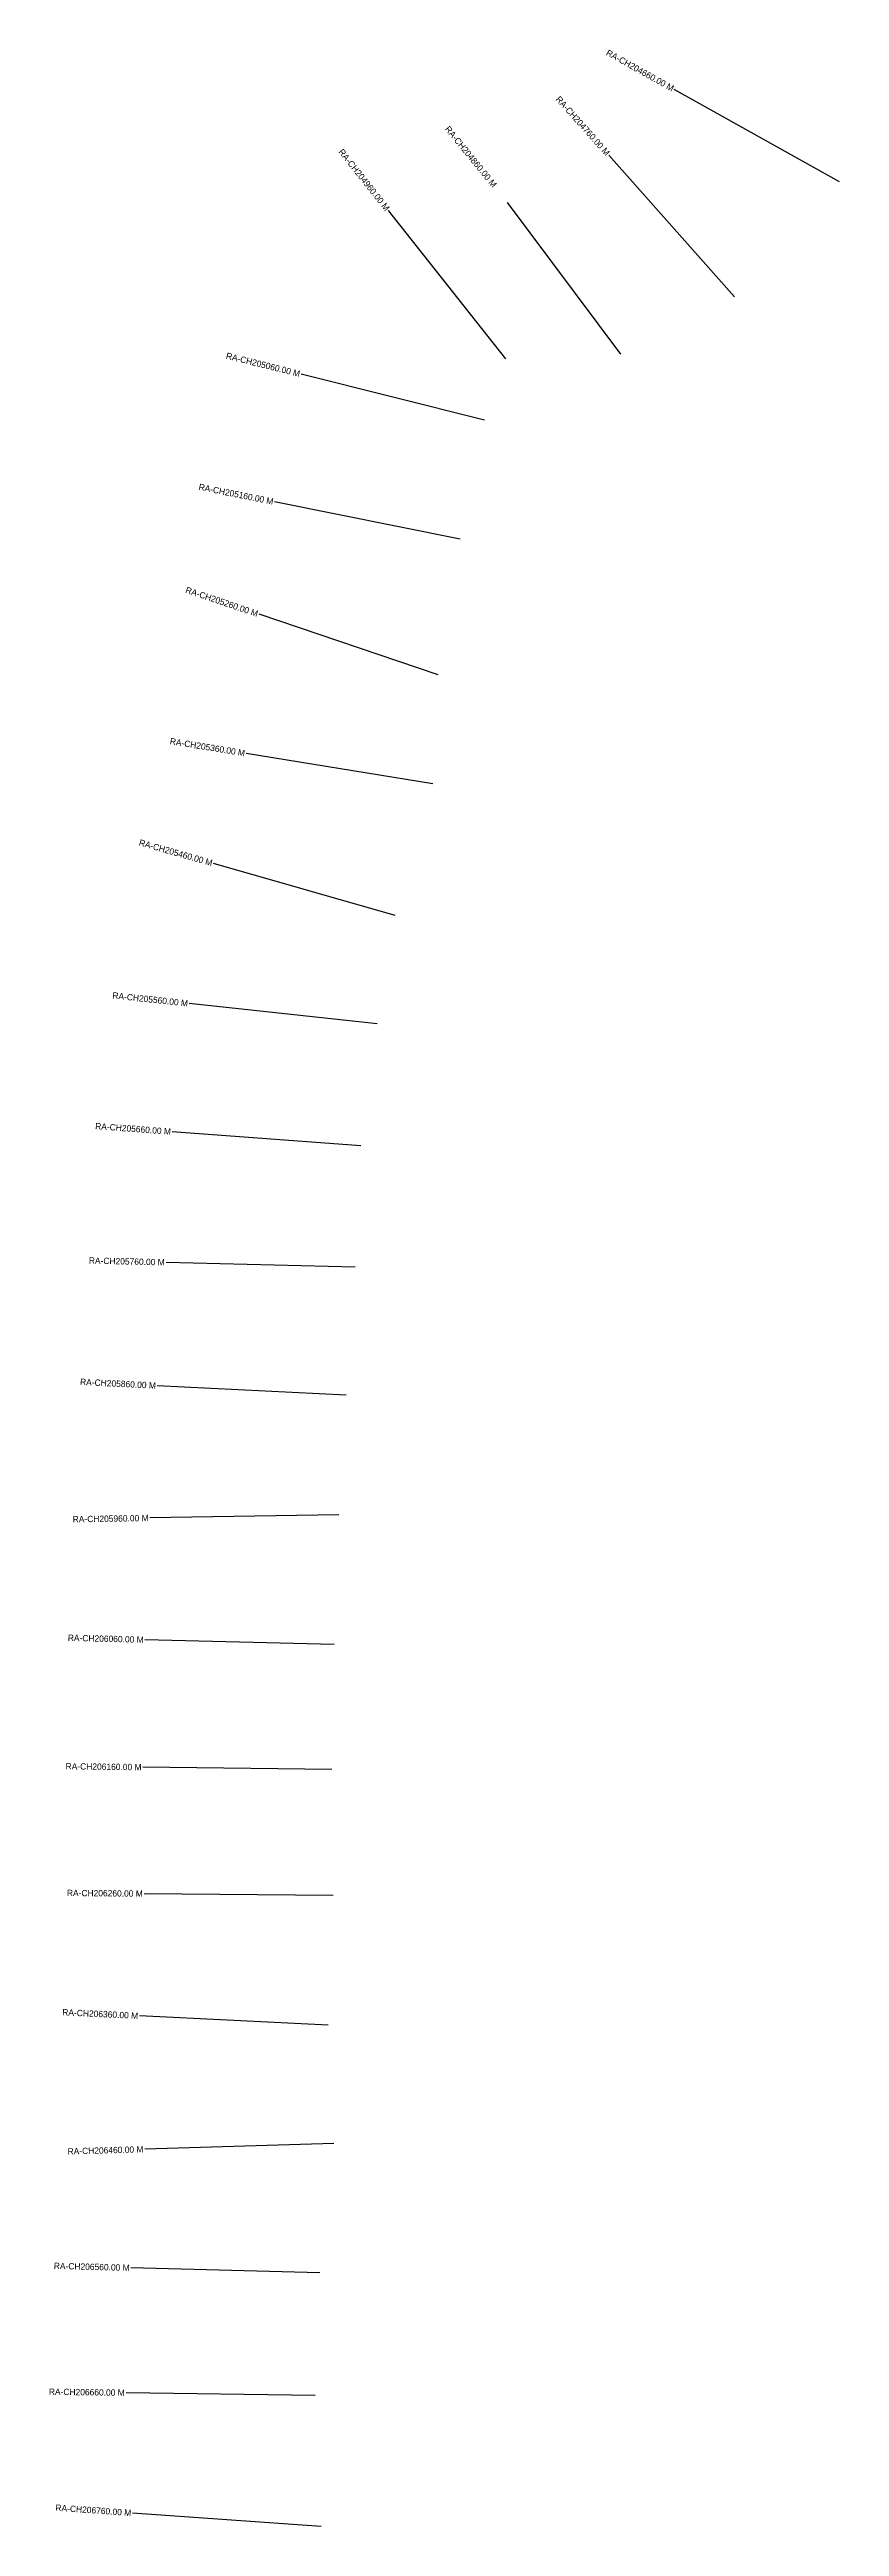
# Model space of a CAD drawing. Header units: metres. Extents: x 274696 to 283265, y 2077896 to 2079859.
# Drawn here: x 274696 to 275322, y 2077896 to 2079859 of the extents above; entities outside this region: 2.
import ezdxf
from ezdxf.enums import TextEntityAlignment as Align

# ---------------------------------------------------------------- set-up
doc = ezdxf.new("R2010")
doc.units = ezdxf.units.M
for name, color, linetype in [('CS', 134, 'Continuous'), ('CSMark', 210, 'Continuous'), ('VILLAGE BOUNDRY', 10, 'Continuous'), ('VILLAGE NAME', 250, 'Continuous')]:
    doc.layers.add(name, color=color, linetype=linetype)

msp = doc.modelspace()

# ---------------------------------------------------------------- linework, layer by layer
at = {"layer": 'CS'}
for p, q in [((275322.5, 2079754.5), (275191.4, 2079827.5)), ((275239.2, 2079663.3), (275139.5, 2079775.4)), ((275149, 2079617.8), (275059.2, 2079738)), ((275057.8, 2079614), (274964.7, 2079731.6)), ((275040.9, 2079565.4), (274895.4, 2079601.8)), ((275021.5, 2079471.2), (274874.4, 2079500.7)), ((275004.2, 2079363.6), (274862.1, 2079411.6)), ((275000, 2079277.2), (274851.9, 2079301.3)), ((274970.1, 2079172.9), (274825.9, 2079214.1)), ((274955.8, 2079087), (274806.7, 2079103.1)), ((274942.7, 2078990.4), (274793.2, 2079001.5)), ((274938.3, 2078894.3), (274788.3, 2078898)), ((274931.1, 2078792.6), (274781.3, 2078800.2)), ((274925.5, 2078698), (274775.5, 2078695.4)), ((274921.6, 2078595), (274771.6, 2078598.9)), ((274919.9, 2078496.1), (274769.9, 2078497.8)), ((274920.9, 2078396.3), (274770.9, 2078397.6)), ((274917, 2078293.4), (274767.2, 2078300.7)), ((274921.3, 2078199.5), (274771.4, 2078195.1)), ((274910.4, 2078097.1), (274760.5, 2078101.1)), ((274906.6, 2078000), (274756.6, 2078002.1)), ((274911.3, 2077896.1), (274761.7, 2077906.7))]:
    msp.add_line(p, q, dxfattribs=at)
at = {"layer": 'VILLAGE BOUNDRY'}
msp.add_lwpolyline([(283264.7, 2079075.8), (283020.4, 2079207.6), (282956.2, 2079247), (282943.2, 2079247.1), (282930.2, 2079234.3), (282904.5, 2079247.5), (282891.7, 2079260.6), (282891.8, 2079273.5), (282879.3, 2079312.4), (282853.7, 2079338.5), (282853.8, 2079351.4), (282841, 2079364.5), (282790.4, 2079468.4), (282790.5, 2079481.3), (282752.4, 2079546.4), (282752.6, 2079572.2), (282739.8, 2079585.3), (282727.2, 2079611.3), (282727.3, 2079624.2), (282714.5, 2079637.3), (282702.1, 2079689.1), (282689.3, 2079702.2), (282689.4, 2079715.1), (282651.4, 2079793), (282638.6, 2079806.1), (282625.9, 2079832.1), (282612.9, 2079819.3), (282586.8, 2079793.7), (282521.7, 2079755.6), (282482.8, 2079743), (282482.7, 2079730.1), (282443.8, 2079717.6), (282287.9, 2079641.6), (282261.9, 2079628.9), (282170.5, 2079539.3), (282157.6, 2079539.5), (282053.1, 2079437.1), (282040, 2079424.3), (282039.8, 2079398.4), (282026.7, 2079385.7), (281986.9, 2079282.6), (281986.8, 2079269.7), (281947, 2079166.7), (281983.2, 2079072.2), (282047, 2078955.2), (282033.2, 2078838.8), (282033, 2078812.9), (281994.2, 2078813.2), (281929.4, 2078800.8), (281916.6, 2078801.8), (281903, 2078723.3), (281877, 2078717), (281901.5, 2078516.2), (281914.2, 2078490.2), (281901.2, 2078477.3), (281900.7, 2078412.6), (281913.5, 2078399.6), (281913.4, 2078386.6), (281926.2, 2078360.6), (281923.3, 2078346.3), (281938.9, 2078321.7), (281938.8, 2078308.8), (281951.6, 2078295.8), (281977.1, 2078243.8), (281990, 2078230.7), (282015.9, 2078230.6), (282054.6, 2078217.3), (282092.8, 2078126.4), (282118.4, 2078087.4), (282117.6, 2077983.9), (282136.6, 2077925.5), (282167.1, 2077923.3), (282192.8, 2077910.2), (282232, 2077948.5), (282232.3, 2077974.4), (282219.6, 2078000.4), (282232.5, 2078000.2), (282245.6, 2078013), (282258.5, 2078012.9), (282271.6, 2078025.7), (282297.6, 2078038.4), (282310.6, 2078051.2), (282349.6, 2078063.7), (282375.6, 2078089.3), (282440.5, 2078114.5), (282505.6, 2078152.6), (282583.5, 2078190.6), (282596.4, 2078190.5), (282609.5, 2078203.3), (282622.4, 2078203.1), (282635.2, 2078190.1), (282713.2, 2078228.1), (282778.2, 2078266.2), (282830.6, 2078330.3), (282805.4, 2078395.2), (282818.4, 2078408), (282870.9, 2078485.1), (282923.2, 2078536.3), (283053.6, 2078651.3), (283093.3, 2078741.4), (283068.2, 2078819.2), (283120.6, 2078883.3), (283199.3, 2078998.9), (283225.3, 2079011.5)], close=True, dxfattribs=at)

# ---------------------------------------------------------------- texts
at = {"layer": 'CSMark'}
for s, rotation, p in [('RA-CH204660.00 M', 330.8604, (275190.6, 2079828)), ('RA-CH204760.00 M', 311.6405, (275138.9, 2079776.2)), ('RA-CH204960.00 M', 308.3855, (274964.1, 2079732.3)), ('RA-CH205060.00 M', 345.9378, (274894.5, 2079602.1)), ('RA-CH205160.00 M', 348.6432, (274873.4, 2079500.9)), ('RA-CH205260.00 M', 341.3102, (274861.1, 2079411.9)), ('RA-CH205360.00 M', 350.7384, (274850.9, 2079301.5)), ('RA-CH205460.00 M', 344.0383, (274825, 2079214.4)), ('RA-CH205560.00 M', 353.8643, (274805.7, 2079103.2)), ('RA-CH205660.00 M', 355.7378, (274792.2, 2079001.6)), ('RA-CH205760.00 M', 358.5761, (274787.3, 2078898)), ('RA-CH205860.00 M', 357.0713, (274780.3, 2078800.3)), ('RA-CH205960.00 M', 0.9902, (274774.5, 2078695.4)), ('RA-CH206060.00 M', 358.502, (274770.6, 2078598.9)), ('RA-CH206160.00 M', 359.3254, (274768.9, 2078497.9)), ('RA-CH206260.00 M', 359.496, (274769.9, 2078397.7)), ('RA-CH206360.00 M', 357.2205, (274766.2, 2078300.8)), ('RA-CH206460.00 M', 1.6743, (274770.4, 2078195.1)), ('RA-CH206560.00 M', 358.4881, (274759.5, 2078101.1)), ('RA-CH206660.00 M', 359.2017, (274755.6, 2078002.1)), ('RA-CH206760.00 M', 355.941, (274760.7, 2077906.8))]:
    msp.add_text(s, height=5, rotation=rotation, dxfattribs=at).set_placement(p, align=Align.MIDDLE_RIGHT)
msp.add_text('RA-CH204860.00 M', height=5, rotation=309.1843, dxfattribs=at).set_placement((275011.1, 2079797.6), align=Align.MIDDLE_LEFT)
at = {"layer": 'VILLAGE NAME', "insert": (282133.8, 2078678.9), "char_height": 108.748, "attachment_point": 1, "rotation": 1.1028}
msp.add_mtext_dynamic_manual_height_columns('{\\fArial|b0|i0|c0|p34;BELPADA}', width=726.929, gutter_width=543.7, heights=[0], dxfattribs=at)

doc.saveas('drawing.dxf')
